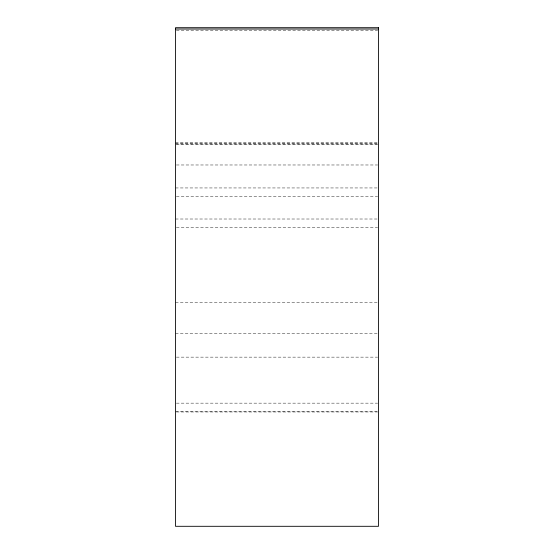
<?xml version="1.0" encoding="UTF-8"?>
<svg xmlns="http://www.w3.org/2000/svg" width="554" height="554" viewBox="0 0 554 554"><rect width="100%" height="100%" fill="white"/><g stroke="black" fill="none" stroke-linecap="round" stroke-linejoin="round"><path stroke-width="0.42" stroke-dasharray="2.77 2.08" d="M176.359 30.359L377.641 30.359M175.493 142.683L377.641 142.683M175.493 143.347L377.641 143.347M175.493 144.005L377.641 144.005M176.359 144.67L377.641 144.67M176.359 164.981L377.641 164.981M175.493 187.951L377.641 187.951M176.359 196.213L377.641 196.213M175.493 219.01L377.641 219.01M176.359 227.278L377.641 227.278M175.493 302.276L377.641 302.276M175.493 333.335L377.641 333.335M176.359 357.136L377.641 357.136M176.359 403.146L377.641 403.146M175.493 411.317L377.641 411.317M176.359 411.975L377.641 411.975"/><path stroke-width="0.83" d="M175.493 29.023L378.507 29.023M378.507 27.7L175.493 27.7L175.493 526.3L378.507 526.3L378.507 27.7"/></g></svg>
